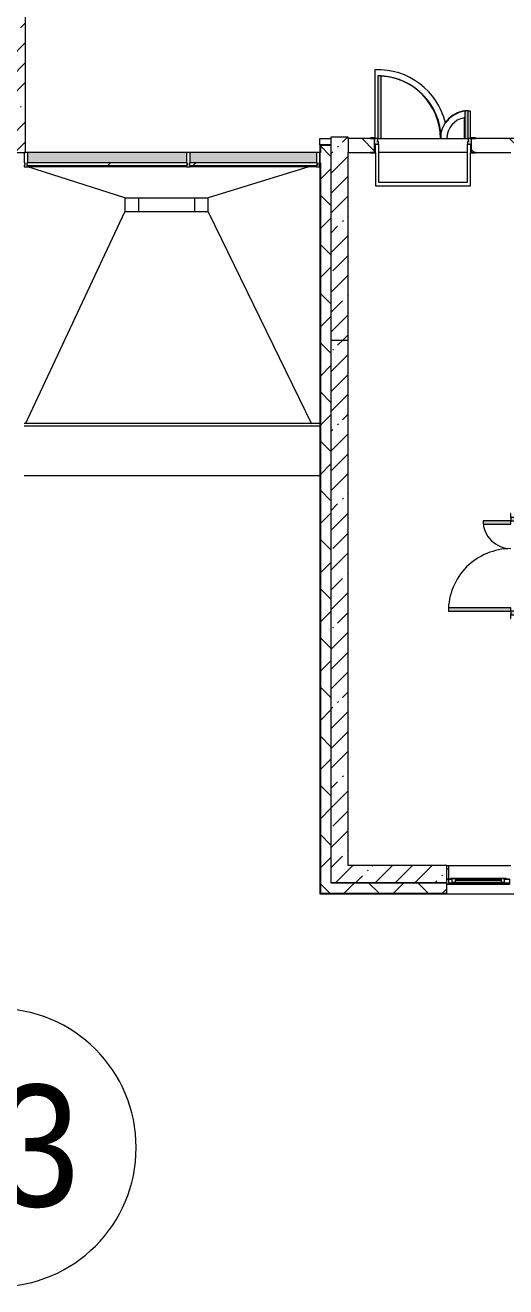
# Model space of a CAD drawing. Header units: millimetres. Extents: x -3456 to 185767, y -8553 to 29000.
# Drawn here: x 143721 to 150633, y -5906 to 12229 of the extents above; entities that cross this region are included whole.
import ezdxf

# ---------------------------------------------------------------- set-up
doc = ezdxf.new("R2010")
doc.units = ezdxf.units.MM
for name, color, linetype, lineweight, true_color in [('A-DOOR-3', 7, 'Continuous', 5, 0xaaaaaa), ('A-DOOR-4', 7, 'Continuous', 5, 0xe2e2e2), ('A-DOOR-FRAM-4', 7, 'Continuous', 5, 0xe2e2e2), ('A-DOOR-FRAM-5', 7, 'Continuous', 5, 0xaaaaaa), ('A-FLOR-2', 7, 'Continuous', 5, 0xaaaaaa), ('A-GLAZ-CWMG-3', 7, 'Continuous', 5, 0x383e42)]:
    doc.layers.add(name, color=color, linetype=linetype, lineweight=lineweight, true_color=true_color)
for name, color, linetype, lineweight in [('A-GENM', 7, 'Continuous', 5), ('A-GLAZ-2', 7, 'Continuous', 5), ('A-GLAZ-CURT-3', 7, 'Continuous', 5), ('A-GLAZ-CWMG-4', 7, 'Continuous', 5), ('A-ROOF', 7, 'Continuous', 5), ('A-WALL', 7, 'Continuous', 9), ('A-WALL-3', 7, 'Continuous', 5), ('I-WALL-3', 7, 'Continuous', 5), ('Оси', 7, 'Continuous', 9), ('Оси-1', 7, 'Continuous', 20)]:
    doc.layers.add(name, color=color, linetype=linetype, lineweight=lineweight)
doc.styles.add('Arial_1', font='arial.ttf', dxfattribs={"width": 0.9, "height": 1750})
pattern_1 = [(45, (58756.86, 0), (-353.5534, 353.5534), []), (135, (58756.86, 0), (-353.5534, -353.5534), [])]
pattern_2 = [(45, (58756.86, 0), (-285.1231, 285.1231), []), (45, (59042, 0), (-285.1231, 285.1231), [504.031, -100.806, 16.764, -84.042])]

# ---------------------------------------------------------------- blocks, each defined once
blk = doc.blocks.new('120_Окно_СКБ_1Ст - 120_Окно_СКБ_1Ст 900х2500_h_ с форточкой-V141-2_6_1_птичка')
at = {"layer": 'A-GLAZ-2'}
for p, q in [((-450, -127), (-450, -57)), ((-450, -57), (-380, -57)), ((450, -57), (-450, -57)), ((-380, -127), (-450, -127)), ((-450, -127), (-400, -127)), ((-380, -127), (-400, -127)), ((-400, -127), (-400, -137)), ((-400, -137), (400, -137)), ((400, -137), (-400, -137)), ((-380, -57), (-380, -127)), ((380, -87), (-380, -87)), ((-380, -87), (-380, -127)), ((-330, -137), (-330, -87)), ((-330, -107), (330, -107)), ((330, -117), (-330, -117)), ((330, -137), (330, -87)), ((380, -127), (380, -57)), ((380, -57), (450, -57)), ((380, -127), (380, -87)), ((450, -127), (380, -127)), ((400, -127), (380, -127)), ((400, -127), (450, -127)), ((400, -137), (400, -127)), ((450, -57), (450, -127))]:
    blk.add_line(p, q, dxfattribs=at)
blk = doc.blocks.new('110_Дверь_СКБ_2Ст - Д-5_п_ Из игровой в коридор-32215844-2_6_1_птичка')
at = {"layer": 'A-DOOR-4'}
for points in [[(-638, 40), (-588, 40), (-588, 940), (-638, 940)], [(612, 440), (612, 40), (662, 40), (662, 440)]]:
    blk.add_hatch(color=256, dxfattribs=at).paths.add_polyline_path(points)
h = blk.add_hatch(color=256, dxfattribs=at)
h.paths.add_polyline_path([(-688, 40), (-688, -40), (-628, -40), (-628, -10), (-638, -10), (-638, 40)])
h.paths.add_polyline_path([(652, -40), (712, -40), (712, 40), (662, 40), (662, -10), (652, -10)])
at = {"layer": 'A-DOOR-FRAM-4'}
for points in [[(-742, 40), (-672, 40), (-672, 48), (-742, 48)], [(698, 40), (768, 40), (768, 48), (698, 48)], [(-742, -48), (-672, -48), (-672, -40), (-742, -40)], [(698, -48), (768, -48), (768, -40), (698, -40)]]:
    blk.add_hatch(color=256, dxfattribs=at).paths.add_polyline_path(points)
at = {"layer": 'A-DOOR-3'}
for p, q in [((-638, 940), (-638, 40)), ((-588, 940), (-638, 940)), ((-588, 40), (-588, 940)), ((662, 440), (612, 440)), ((612, 440), (612, 40)), ((662, 40), (662, 440)), ((-638, 40), (-588, 40)), ((612, 40), (662, 40))]:
    blk.add_line(p, q, dxfattribs=at)
for centre, radius, start, end in [((-638, 40), 900, 0, 90), ((662, 40), 400, 90, 180)]:
    blk.add_arc(centre, radius, start, end, dxfattribs=at)
at = {"layer": 'A-DOOR-FRAM-5'}
for p, q in [((-672, 48), (-742, 48)), ((-742, 48), (-742, 40)), ((-742, 40), (-672, 40)), ((-638, 40), (-688, 40)), ((-688, 40), (-688, -40)), ((-672, 40), (-672, 48)), ((-638, -10), (-638, 40)), ((662, 40), (662, -10)), ((712, 40), (662, 40)), ((768, 48), (698, 48)), ((698, 48), (698, 40)), ((698, 40), (768, 40)), ((712, -40), (712, 40)), ((768, 40), (768, 48)), ((-672, -40), (-742, -40)), ((-742, -40), (-742, -48)), ((-742, -48), (-672, -48)), ((-688, -40), (-628, -40)), ((-672, -39), (-688, -39)), ((-688, -39), (-688, -40)), ((-688, -40), (-672, -40)), ((-672, -40), (-672, -39)), ((-672, -48), (-672, -40)), ((-628, -10), (-638, -10)), ((-628, -40), (-628, -10)), ((662, -10), (652, -10)), ((652, -10), (652, -40)), ((652, -40), (712, -40)), ((712, -39), (698, -39)), ((698, -39), (698, -40)), ((698, -40), (712, -40)), ((768, -40), (698, -40)), ((698, -40), (698, -48)), ((698, -48), (768, -48)), ((712, -40), (712, -39)), ((768, -48), (768, -40))]:
    blk.add_line(p, q, dxfattribs=at)
blk = doc.blocks.new('110_Дверь_СКБ_2Ст - Д-2а_п_ Из коридора на лестницу-32215207-2_6_1_птичка')
at = {"layer": 'A-DOOR-4'}
for points in [[(-587.5, 100), (-587.5, 1000), (-637.5, 1000), (-637.5, 100)], [(662.5, 100), (662.5, 500), (612.5, 500), (612.5, 100)], [(712.5, -100), (712.5, 20), (697.5, 20), (697.5, -100)]]:
    blk.add_hatch(color=256, dxfattribs=at).paths.add_polyline_path(points)
h = blk.add_hatch(color=256, dxfattribs=at)
h.paths.add_polyline_path([(652.5, 20), (712.5, 20), (712.5, 100), (662.5, 100), (662.5, 50), (652.5, 50)])
h.paths.add_polyline_path([(-687.5, 20), (-627.5, 20), (-627.5, 50), (-637.5, 50), (-637.5, 100), (-687.5, 100)])
at = {"layer": 'A-DOOR-FRAM-4'}
for points in [[(-672.5, 100), (-672.5, 108), (-742.5, 108), (-742.5, 100)], [(-672.5, -100), (-672.5, 20), (-687.5, 20), (-687.5, -100)], [(767.5, 100), (767.5, 108), (697.5, 108), (697.5, 100)], [(-672.5, -108), (-672.5, -100), (-742.5, -100), (-742.5, -108)], [(767.5, -108), (767.5, -100), (697.5, -100), (697.5, -108)]]:
    blk.add_hatch(color=256, dxfattribs=at).paths.add_polyline_path(points)
at = {"layer": 'A-DOOR-3'}
for p, q in [((-637.5, 1000), (-637.5, 100)), ((-587.5, 1000), (-637.5, 1000)), ((-587.5, 100), (-587.5, 1000)), ((662.5, 500), (612.5, 500)), ((612.5, 500), (612.5, 100)), ((662.5, 100), (662.5, 500)), ((-637.5, 100), (-587.5, 100)), ((612.5, 100), (662.5, 100))]:
    blk.add_line(p, q, dxfattribs=at)
for centre, radius, start, end in [((-637.5, 100), 900, 0, 90), ((662.5, 100), 400, 90, 180)]:
    blk.add_arc(centre, radius, start, end, dxfattribs=at)
at = {"layer": 'A-DOOR-FRAM-5'}
for p, q in [((-672.5, 108), (-742.5, 108)), ((-742.5, 108), (-742.5, 100)), ((-742.5, 100), (-672.5, 100)), ((-637.5, 100), (-687.5, 100)), ((-687.5, 100), (-687.5, 20)), ((-687.5, 20), (-627.5, 20)), ((-672.5, 20), (-687.5, 20)), ((-687.5, 20), (-687.5, -100)), ((-672.5, 100), (-672.5, 108)), ((-672.5, -100), (-672.5, 20)), ((-637.5, 50), (-637.5, 100)), ((-627.5, 50), (-637.5, 50)), ((-627.5, 20), (-627.5, 50)), ((662.5, 50), (652.5, 50)), ((652.5, 50), (652.5, 20)), ((652.5, 20), (712.5, 20)), ((662.5, 100), (662.5, 50)), ((712.5, 100), (662.5, 100)), ((767.5, 108), (697.5, 108)), ((697.5, 108), (697.5, 100)), ((697.5, 100), (767.5, 100)), ((712.5, 20), (697.5, 20)), ((697.5, 20), (697.5, -100)), ((712.5, 20), (712.5, 100)), ((712.5, -100), (712.5, 20)), ((767.5, 100), (767.5, 108)), ((-672.5, -100), (-742.5, -100)), ((-742.5, -100), (-742.5, -108)), ((-742.5, -108), (-672.5, -108)), ((-687.5, -100), (-672.5, -100)), ((-672.5, -108), (-672.5, -100)), ((697.5, -100), (712.5, -100)), ((767.5, -100), (697.5, -100)), ((697.5, -100), (697.5, -108)), ((697.5, -108), (767.5, -108)), ((767.5, -108), (767.5, -100))]:
    blk.add_line(p, q, dxfattribs=at)
blk = doc.blocks.new('Системная панель - Стекло - 40мм-23946635-2_6_1_птичка')
at = {"layer": 'A-GLAZ-CURT-3'}
h = blk.add_hatch(dxfattribs=at)
h.set_pattern_fill('FP_181', color=256, style=0, pattern_type=2)
h.set_pattern_definition([(45, (-86642.5, -9710), (-1414.214, 1414.214), [1000, -3000]), (45, (-87642.5, -10210), (-1414.214, 1414.214), [3000, -1000]), (45, (-85642.5, -10710), (-1414.214, 1414.214), [1000, -3000])])
h.paths.add_polyline_path([(-101, 0), (1153, 0), (1153, 40), (-1153, 40), (-1153, 0), (-1028, 0)])
for p, q in [((1153, 40), (-1153, 40)), ((-1153, 40), (-1153, 0)), ((-1153, 0), (1153, 0)), ((1153, 0), (1153, 40))]:
    blk.add_line(p, q, dxfattribs=at)
blk = doc.blocks.new('Системная панель - Стекло - 40мм-23946636-2_6_1_птичка')
at = {"layer": 'A-GLAZ-CURT-3'}
h = blk.add_hatch(dxfattribs=at)
h.set_pattern_fill('FP_182', color=256, style=0, pattern_type=2)
h.set_pattern_definition([(45, (-88744.2, -9710), (-1414.214, 1414.214), [1000, -3000]), (45, (-89744.2, -10210), (-1414.214, 1414.214), [3000, -1000]), (45, (-87744.2, -10710), (-1414.214, 1414.214), [1000, -3000])])
h.paths.add_polyline_path([(-348, 0), (919, 0), (919, 40), (-919, 40), (-919, 0), (-811, 0)])
for p, q in [((919, 40), (-919, 40)), ((-919, 40), (-919, 0)), ((-919, 0), (919, 0)), ((919, 0), (919, 40))]:
    blk.add_line(p, q, dxfattribs=at)
blk = doc.blocks.new('Прямоугольный импост - Импост структурный с накладкой - 190мм-23186047-2_6_1_птичка')
at = {"layer": 'A-GLAZ-CWMG-3'}
for points in [[(86042, 10250), (87285, 10250), (87285, 10400), (85000, 10400), (85000, 10250), (85114, 10250)], [(86042, 10193), (87285, 10193), (87285, 10210), (85000, 10210), (85000, 10193), (85114, 10193)]]:
    blk.add_hatch(color=256, dxfattribs=at).paths.add_polyline_path(points)
at = {"layer": 'A-GLAZ-CWMG-4'}
for p, q in [((87285, 10400), (85000, 10400)), ((87285, 10193), (85000, 10193))]:
    blk.add_line(p, q, dxfattribs=at)
blk = doc.blocks.new('Прямоугольный импост - Импост структурный с накладкой - 190мм-23186048-2_6_1_птичка')
at = {"layer": 'A-GLAZ-CWMG-3'}
for points in [[(88000, 10250), (88000, 10400), (87335, 10400), (87335, 10250), (87897, 10250)], [(87335, 10193), (88000, 10193), (88000, 10210), (87335, 10210)]]:
    blk.add_hatch(color=256, dxfattribs=at).paths.add_polyline_path(points)
at = {"layer": 'A-GLAZ-CWMG-4'}
for p, q in [((88000, 10400), (87335, 10400)), ((88000, 10193), (87335, 10193))]:
    blk.add_line(p, q, dxfattribs=at)
blk = doc.blocks.new('Прямоугольный импост - Импост структурный с накладкой - 190мм-23186049-2_6_1_птичка')
at = {"layer": 'A-GLAZ-CWMG-3'}
for points in [[(89154, 10250), (89154, 10400), (88000, 10400), (88000, 10250), (88824, 10250)], [(88000, 10193), (89154, 10193), (89154, 10210), (88000, 10210)]]:
    blk.add_hatch(color=256, dxfattribs=at).paths.add_polyline_path(points)
at = {"layer": 'A-GLAZ-CWMG-4'}
for p, q in [((89154, 10400), (88000, 10400)), ((89154, 10193), (88000, 10193))]:
    blk.add_line(p, q, dxfattribs=at)
blk = doc.blocks.new('Прямоугольный импост - Импост структурный с накладкой - 190мм-23946639-2_6_1_птичка')
at = {"layer": 'A-GLAZ-CWMG-4'}
for p, q in [((-50, 0), (-50, 17)), ((-50, 17), (0, 17)), ((-40, 0), (-50, 0)), ((-40, -40), (-40, 0)), ((0, 0), (-10, 0)), ((-10, 0), (-10, -40)), ((0, 17), (0, 0)), ((-50, -190), (-50, -40)), ((-50, -40), (-40, -40)), ((-10, -40), (0, -40)), ((0, -40), (0, -190)), ((0, -190), (-50, -190))]:
    blk.add_line(p, q, dxfattribs=at)
blk = doc.blocks.new('Прямоугольный импост - Импост структурный с накладкой - 190мм-23946641-2_6_1_птичка')
at = {"layer": 'A-GLAZ-CWMG-4'}
for p, q in [((0, 17), (-50, 17)), ((-50, 17), (-50, 0)), ((-50, 0), (-40, 0)), ((-40, 0), (-40, -40)), ((-10, -40), (-10, 0)), ((-10, 0), (0, 0)), ((0, 0), (0, 17)), ((-40, -40), (-50, -40)), ((-50, -40), (-50, -190)), ((0, -40), (-10, -40)), ((0, -190), (0, -40)), ((-50, -190), (0, -190))]:
    blk.add_line(p, q, dxfattribs=at)
blk = doc.blocks.new('Прямоугольный импост - Импост структурный с накладкой - 190мм-23946633-2_6_1_птичка')
at = {"layer": 'A-GLAZ-CWMG-4'}
for p, q in [((-25, 0), (-25, 17)), ((-25, 17), (25, 17)), ((-15, 0), (-25, 0)), ((-15, -40), (-15, 0)), ((25, 0), (15, 0)), ((15, 0), (15, -40)), ((25, 17), (25, 0)), ((-25, -190), (-25, -40)), ((-25, -40), (-15, -40)), ((15, -40), (25, -40)), ((25, -40), (25, -190)), ((25, -190), (-25, -190))]:
    blk.add_line(p, q, dxfattribs=at)
blk = doc.blocks.new('парапет9 - парапет-22867712-2_6_1_птичка')
at = {"layer": 'A-GENM'}
for p, q in [((89202, 8002), (84950, 8002)), ((89202, 7964), (84950, 7964)), ((84950, 7255), (89202, 7255))]:
    blk.add_line(p, q, dxfattribs=at)
blk = doc.blocks.new('Ось сетки - D8-29747960-2_6_1_птичка')
at = {"layer": 'Оси-1'}
for start, end in [(360, 180), (180, 360)]:
    blk.add_arc((0, 0), 4, start, end, dxfattribs=at)

msp = doc.modelspace()

# ---------------------------------------------------------------- hatches: boundary and pattern name
at = {"layer": 'A-WALL-3'}
h = msp.add_hatch(dxfattribs=at)
h.set_pattern_fill('FP_120', color=256, style=0, pattern_type=2)
h.set_pattern_definition(pattern_1)
h.paths.add_polyline_path([(147966.9, -100), (148116.9, -100), (148116.9, 10502), (147966.9, 10502), (147966.9, 1966.7)])
h = msp.add_hatch(dxfattribs=at)
h.set_pattern_fill('FP_120', color=256, style=0, pattern_type=2)
h.set_pattern_definition(pattern_1)
h.paths.add_polyline_path([(177724.9, -250), (178086.9, -250), (178086.9, -100), (176686.9, -100), (176686.9, -250), (177261.1, -250)])
h.paths.add_polyline_path([(178986.9, -250), (179886.9, -250), (179886.9, -100), (178986.9, -100)])
h.paths.add_polyline_path([(183753.6, -250), (183836.9, -250), (183836.9, -100), (182486.9, -100), (182486.9, -250), (182826.1, -250)])
h.paths.add_polyline_path([(180786.9, -250), (181586.9, -250), (181586.9, -100), (180786.9, -100)])
h.paths.add_polyline_path([(165886.9, -250), (166786.9, -250), (166786.9, -100), (165886.9, -100)])
h.paths.add_polyline_path([(171286.9, -250), (172436.9, -250), (172436.9, -100), (171286.9, -100)])
h.paths.add_polyline_path([(168986.9, -250), (168986.9, -100), (167686.9, -100), (167686.9, -250), (168913.6, -250)])
h.paths.add_polyline_path([(173336.9, -250), (174386.9, -250), (174386.9, -100), (173336.9, -100)])
h.paths.add_polyline_path([(159586.9, -250), (161636.9, -250), (161636.9, -100), (159586.9, -100)])
h.paths.add_polyline_path([(157786.9, -250), (158686.9, -250), (158686.9, -100), (154436.9, -100), (154436.9, -250), (157783.5, -250)])
h.paths.add_polyline_path([(162536.9, -250), (163586.9, -250), (163586.9, -100), (162536.9, -100)])
h.paths.add_polyline_path([(151486.9, -250), (151486.9, -100), (150686.9, -100), (150686.9, -250), (151291, -250)])
h.paths.add_polyline_path([(153536.9, -250), (153536.9, -100), (152386.9, -100), (152386.9, -250), (153286.9, -250)])
h.paths.add_polyline_path([(149786.9, -250), (149786.9, -100), (147966.9, -100), (147966.9, -250), (148508.4, -250)])
at = {"layer": 'I-WALL-3'}
h = msp.add_hatch(dxfattribs=at)
h.set_pattern_fill('FP_128', color=256, style=0, pattern_type=2)
h.set_pattern_definition(pattern_2)
h.paths.add_polyline_path([(143726.9, 10400), (143726.9, 16300), (143506.9, 16300), (143506.9, 10400)])
h = msp.add_hatch(dxfattribs=at)
h.set_pattern_fill('FP_128', color=256, style=0, pattern_type=2)
h.set_pattern_definition(pattern_2)
h.paths.add_polyline_path([(148366.9, 7700), (148366.9, 10620), (148116.9, 10620), (148116.9, 7700)])
h = msp.add_hatch(dxfattribs=at)
h.set_pattern_fill('FP_131', color=256, style=0, pattern_type=2)
h.set_pattern_definition([(135, (58756.86, 0), (-353.5534, -353.5534), [])])
h.paths.add_polyline_path([(148366.9, 10400), (148741.9, 10400), (148741.9, 10600), (148366.9, 10600)])
h.paths.add_polyline_path([(152966.9, 10400), (152966.9, 10600), (152216.9, 10600), (152218.5, 10400), (152246.9, 10400)])
h.paths.add_polyline_path([(151236.9, 10400), (151266.9, 10400), (151266.9, 10600), (150141.9, 10600), (150141.9, 10400), (151166.9, 10400)])
h = msp.add_hatch(dxfattribs=at)
h.set_pattern_fill('FP_128', color=256, style=0, pattern_type=2)
h.set_pattern_definition(pattern_2)
h.paths.add_polyline_path([(148116.9, 150), (148366.9, 150), (148366.9, 7700), (148116.9, 7700), (148116.9, 1966.7)])
h = msp.add_hatch(dxfattribs=at)
h.set_pattern_fill('FP_128', color=256, style=0, pattern_type=2)
h.set_pattern_definition(pattern_2)
h.paths.add_polyline_path([(149786.9, -100), (149786.9, 150), (148116.9, 150), (148116.9, -100), (148508.4, -100)])

# ---------------------------------------------------------------- linework, layer by layer
at = {"layer": 'A-FLOR-2'}
for p, q in [((148751.3, 11588.1), (148751.3, 10608)), ((150035.4, 10899.7), (150035.4, 10600)), ((150125.4, 10600), (150125.4, 10993.6)), ((147960.4, 10508.5), (147960.4, 10600)), ((147960.4, 10600), (148116.9, 10600)), ((148806.9, 9970), (148806.9, 10520)), ((148841.9, 10600), (149786.9, 10600)), ((150035.4, 10600), (150041.9, 10600)), ((150076.9, 10520), (150076.9, 9970)), ((148756.9, 10392), (148756.9, 9920)), ((150126.9, 9920), (150126.9, 10392)), ((148756.9, 9920), (150126.9, 9920)), ((150076.9, 9970), (148806.9, 9970)), ((149786.9, 150), (149807.9, 150))]:
    msp.add_line(p, q, dxfattribs=at)
for centre, radius, start, end in [((148793.9, 10589), 1000, 13.54971, 92.43764), ((148793.9, 10589), 910, 0.6926, 86.97623), ((150091.9, 10600), 395, 97.29578, 145.57769), ((150091.9, 10600), 305, 100.66451, 180), ((150091.9, 10600), 395, 85.12655, 90.00042)]:
    msp.add_arc(centre, radius, start, end, dxfattribs=at)
at = {"layer": 'A-ROOF'}
for p, q in [((145154.4, 9745), (143759.8, 10193)), ((147800.7, 10193), (146354.4, 9745)), ((147958.9, 10242), (147950.4, 10239.4)), ((145154.4, 9745), (145154.4, 9545)), ((145154.4, 9745), (146354.4, 9745)), ((145354.4, 9545), (145354.4, 9745)), ((146154.4, 9745), (146154.4, 9545)), ((146354.4, 9545), (146354.4, 9745)), ((143725, 6500.9), (145154.4, 9545)), ((146354.4, 9545), (145154.4, 9545)), ((146354.4, 9545), (147836.7, 6500.9))]:
    msp.add_line(p, q, dxfattribs=at)
at = {"layer": 'A-WALL'}
for p, q in [((148366.9, 10600), (148366.9, 10400)), ((147958.9, 10400), (147966.9, 10400)), ((148116.9, 10505), (147963.9, 10505)), ((147963.9, 10505), (147963.9, 10400)), ((147966.9, 10502), (147966.9, 10400)), ((148116.9, 10502), (147966.9, 10502)), ((147958.9, 10250), (147966.9, 10250)), ((147958.9, 10247), (147963.9, 10247)), ((147963.9, 10247), (147963.9, -253)), ((147966.9, 10250), (147966.9, -250)), ((147963.9, -253), (149786.9, -253)), ((147966.9, -250), (149786.9, -250))]:
    msp.add_line(p, q, dxfattribs=at)
at = {"layer": 'A-WALL-3'}
for p, q in [((148116.9, 10510), (147958.9, 10510)), ((147958.9, 10510), (147958.9, -258)), ((147958.9, 10242), (147950.4, 10242)), ((149786.9, 100), (149806.9, 100)), ((149786.9, -100), (148116.9, -100)), ((149786.9, -258), (149786.9, -100)), ((149806.9, -100), (149806.9, -100)), ((149806.9, -100), (150686.9, -100)), ((147958.9, -258), (151486.9, -258))]:
    msp.add_line(p, q, dxfattribs=at)
at = {"layer": 'I-WALL-3'}
for p, q in [((143726.9, 10400), (143726.9, 13400)), ((148366.9, 10620), (148116.9, 10620)), ((148116.9, 10620), (148116.9, -100)), ((148366.9, 10600), (148366.9, 10620)), ((148686.9, 10600), (148366.9, 10600)), ((149786.9, 10600), (150035.4, 10600)), ((151236.9, 10600), (150196.9, 10600)), ((143506.9, 10400), (143726.9, 10400)), ((148366.9, 10400), (148686.9, 10400)), ((148366.9, 150), (148366.9, 10400)), ((150076.9, 10400), (148806.9, 10400)), ((150196.9, 10400), (150706.9, 10400)), ((148116.9, 7700), (148366.9, 7700)), ((149786.9, 150), (148366.9, 150)), ((149786.9, -100), (149786.9, 150)), ((149806.9, 150), (150706.9, 150)), ((149806.9, 150), (149806.9, -100)), ((148116.9, -100), (149786.9, -100))]:
    msp.add_line(p, q, dxfattribs=at)

# ---------------------------------------------------------------- block references
at = {"layer": 'A-DOOR-3'}
msp.add_blockref('110_Дверь_СКБ_2Ст - Д-2а_п_ Из коридора на лестницу-32215207-2_6_1_птичка', (149429.4, 10500), dxfattribs=at)
at = {"layer": 'A-DOOR-3', "rotation": 89.99999999999991}
msp.add_blockref('110_Дверь_СКБ_2Ст - Д-5_п_ Из игровой в коридор-32215844-2_6_1_птичка', (150746.9, 4442.5), dxfattribs=at)
at = {"layer": 'A-GENM'}
msp.add_blockref('парапет9 - парапет-22867712-2_6_1_птичка', (58756.9, -1500), dxfattribs=at)
at = {"layer": 'A-GLAZ-2', "rotation": 180}
msp.add_blockref('120_Окно_СКБ_1Ст - 120_Окно_СКБ_1Ст 900х2500_h_ с форточкой-V141-2_6_1_птичка', (150236.9, -175), dxfattribs=at)
at = {"layer": 'A-GLAZ-CURT-3'}
for name, p in [('Системная панель - Стекло - 40мм-23946635-2_6_1_птичка', (144899.4, 10210)), ('Системная панель - Стекло - 40мм-23946636-2_6_1_птичка', (147001.1, 10210))]:
    msp.add_blockref(name, p, dxfattribs=at)
at = {"layer": 'A-GLAZ-CWMG-4', "rotation": 180}
msp.add_blockref('Прямоугольный импост - Импост структурный с накладкой - 190мм-23946641-2_6_1_птичка', (143706.9, 10210), dxfattribs=at)
at = {"layer": 'A-GLAZ-CWMG-4'}
for name in ['Прямоугольный импост - Импост структурный с накладкой - 190мм-23186047-2_6_1_птичка', 'Прямоугольный импост - Импост структурный с накладкой - 190мм-23186048-2_6_1_птичка', 'Прямоугольный импост - Импост структурный с накладкой - 190мм-23186049-2_6_1_птичка']:
    msp.add_blockref(name, (58756.9, 0), dxfattribs=at)
at = {"layer": 'A-GLAZ-CWMG-4', "extrusion": (0, 0, -1), "rotation": 180}
for name, p in [('Прямоугольный импост - Импост структурный с накладкой - 190мм-23946633-2_6_1_птичка', (-146066.9, 10210)), ('Прямоугольный импост - Импост структурный с накладкой - 190мм-23946639-2_6_1_птичка', (-147960.4, 10210))]:
    msp.add_blockref(name, p, dxfattribs=at)
at = {"layer": 'Оси-1', "xscale": 499.9999999999995, "yscale": 499.9999999999995, "zscale": 499.9999999999995}
msp.add_blockref('Ось сетки - D8-29747960-2_6_1_птичка', (143316.9, -3906.3), dxfattribs=at)

# ---------------------------------------------------------------- texts
at = {"layer": 'Оси', "insert": (142053.8, -3003), "char_height": 1750, "width": 3030.379, "attachment_point": 1, "style": 'Arial_1'}
msp.add_mtext('23', dxfattribs=at)

doc.saveas('drawing.dxf')
